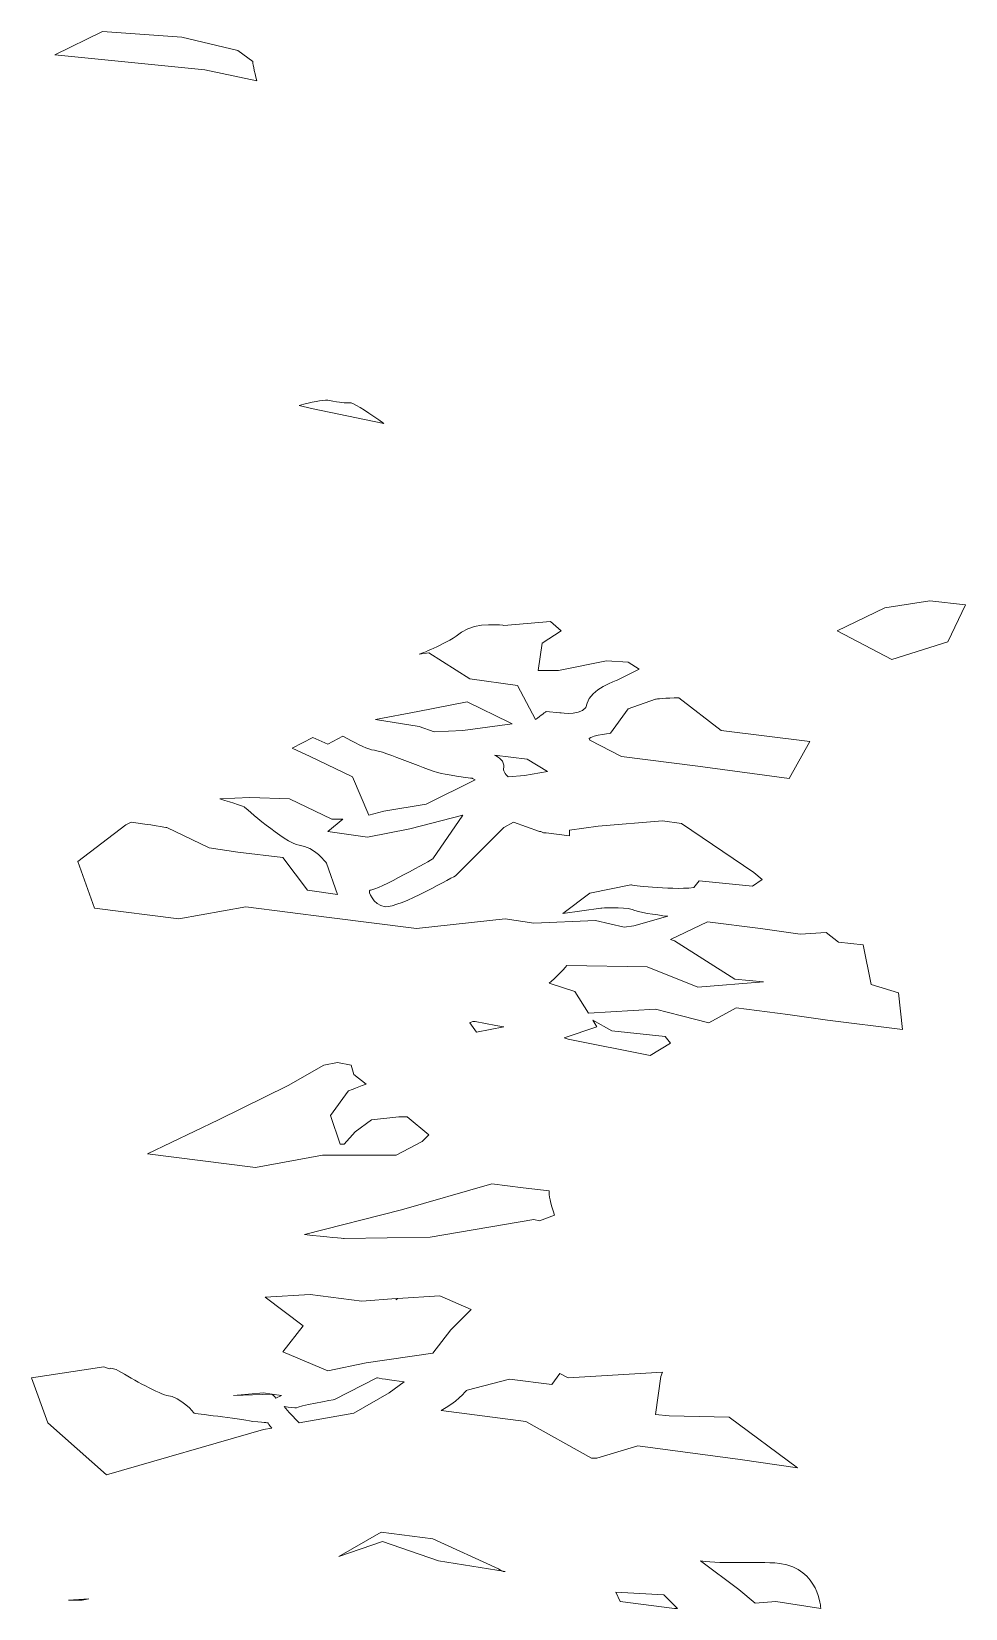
# Model space of a CAD drawing. Extents: x -2 to 9008, y -1000 to 0.
# Drawn here: x 2760.21 to 2767.05, y -689.46 to -677.91 of the extents above; entities that cross this region are included whole.
import ezdxf

# ---------------------------------------------------------------- set-up
doc = ezdxf.new("R2010")
doc.units = 0
doc.header["$MEASUREMENT"] = 0
doc.layers.add('Layer 1', color=7, linetype='Continuous')

# ---------------------------------------------------------------- blocks, each defined once
blk = doc.blocks.new('block 6')
at = {"layer": 'Layer 1', "lineweight": 0}
for points in [[(2766.11, -682.3), (2766.46, -682.13), (2766.79, -682.08), (2767.05, -682.11), (2766.92, -682.38), (2766.51, -682.51), (2766.11, -682.3)], [(2763.4, -682.82), (2763.71, -682.97), (2763.73, -682.98), (2763.37, -683.03), (2763.16, -683.04), (2763.05, -683), (2762.73, -682.95), (2763.04, -682.89), (2763.4, -682.82)], [(2764.32, -685.15), (2764.46, -685.23), (2764.85, -685.27), (2764.89, -685.32), (2764.74, -685.41), (2764.14, -685.29), (2764.11, -685.28), (2764.35, -685.2), (2764.32, -685.15)], [(2761.92, -687.18), (2762.25, -687.16), (2762.63, -687.21), (2762.88, -687.19), (2762.88, -687.2), (2762.89, -687.19), (2763.2, -687.17), (2763.43, -687.27), (2763.28, -687.42), (2763.15, -687.59), (2762.66, -687.66), (2762.38, -687.72), (2762.05, -687.58), (2762.2, -687.39), (2761.92, -687.18)], [(2760.63, -689.39), (2760.58, -689.4), (2760.48, -689.4), (2760.63, -689.39)], [(2764.94, -689.46), (2764.92, -689.46), (2764.52, -689.41), (2764.49, -689.34), (2764.84, -689.36), (2764.94, -689.46)]]:
    blk.add_lwpolyline(points, dxfattribs=at)
for points, knots in [([(2760.38, -678.08), (2760.38, -678.08), (2760.73, -677.91), (2760.73, -677.91), (2760.73, -677.91), (2761.31, -677.95), (2761.31, -677.95), (2761.31, -677.95), (2761.72, -678.05), (2761.72, -678.05), (2761.72, -678.05), (2761.83, -678.13), (2761.83, -678.13), (2761.83, -678.13), (2761.84, -678.2), (2761.86, -678.27), (2761.86, -678.27), (2761.48, -678.19), (2761.48, -678.19), (2761.48, -678.19), (2760.38, -678.08), (2760.38, -678.08)], [0, 0, 0, 0, 1, 1, 1, 2, 2, 2, 3, 3, 3, 4, 4, 4, 5, 5, 5, 6, 6, 6, 7, 7, 7, 7]), ([(2762.17, -680.65), (2762.26, -680.62), (2762.34, -680.61), (2762.38, -680.61), (2762.49, -680.63), (2762.49, -680.63), (2762.55, -680.63), (2762.59, -680.64), (2762.69, -680.71), (2762.79, -680.78), (2762.79, -680.78), (2762.26, -680.67), (2762.26, -680.67), (2762.26, -680.67), (2762.17, -680.65), (2762.17, -680.65)], [0, 0, 0, 0, 1, 1, 1, 2, 2, 2, 3, 3, 3, 4, 4, 4, 5, 5, 5, 5]), ([(2764.07, -682.59), (2764.07, -682.59), (2764.42, -682.52), (2764.42, -682.52), (2764.42, -682.52), (2764.58, -682.53), (2764.58, -682.53), (2764.58, -682.53), (2764.66, -682.58), (2764.66, -682.58), (2764.66, -682.58), (2764.5, -682.66), (2764.5, -682.66), (2764.5, -682.66), (2764.3, -682.73), (2764.28, -682.83), (2764.27, -682.93), (2764.08, -682.9), (2764.08, -682.9), (2764.08, -682.9), (2763.98, -682.89), (2763.98, -682.89), (2763.98, -682.89), (2763.94, -682.92), (2763.9, -682.95), (2763.9, -682.95), (2763.77, -682.7), (2763.77, -682.7), (2763.77, -682.7), (2763.42, -682.65), (2763.42, -682.65), (2763.42, -682.65), (2763.12, -682.46), (2763.12, -682.46), (2763.12, -682.46), (2763.05, -682.47), (2763.05, -682.47), (2763.08, -682.46), (2763.26, -682.39), (2763.36, -682.31), (2763.47, -682.23), (2763.67, -682.26), (2763.67, -682.26), (2763.67, -682.26), (2764.01, -682.23), (2764.01, -682.23), (2764.01, -682.23), (2764.09, -682.3), (2764.09, -682.3), (2764.09, -682.3), (2763.95, -682.39), (2763.95, -682.39), (2763.95, -682.39), (2763.92, -682.59), (2763.92, -682.59), (2763.92, -682.59), (2764.07, -682.59), (2764.07, -682.59)], [0, 0, 0, 0, 1, 1, 1, 2, 2, 2, 3, 3, 3, 4, 4, 4, 5, 5, 5, 6, 6, 6, 7, 7, 7, 8, 8, 8, 9, 9, 9, 10, 10, 10, 11, 11, 11, 12, 12, 12, 13, 13, 13, 14, 14, 14, 15, 15, 15, 16, 16, 16, 17, 17, 17, 18, 18, 18, 19, 19, 19, 19]), ([(2765.76, -683.38), (2765.76, -683.38), (2765.09, -683.29), (2765.09, -683.29), (2765.09, -683.29), (2764.53, -683.22), (2764.53, -683.22), (2764.53, -683.22), (2764.3, -683.1), (2764.3, -683.1), (2764.26, -683.07), (2764.45, -683.05), (2764.45, -683.05), (2764.45, -683.05), (2764.58, -682.87), (2764.58, -682.87), (2764.58, -682.87), (2764.78, -682.8), (2764.78, -682.8), (2764.78, -682.8), (2764.86, -682.79), (2764.95, -682.79), (2764.95, -682.79), (2765.26, -683.03), (2765.26, -683.03), (2765.26, -683.03), (2765.91, -683.11), (2765.91, -683.11), (2765.91, -683.11), (2765.76, -683.38), (2765.76, -683.38)], [0, 0, 0, 0, 1, 1, 1, 2, 2, 2, 3, 3, 3, 4, 4, 4, 5, 5, 5, 6, 6, 6, 7, 7, 7, 8, 8, 8, 9, 9, 9, 10, 10, 10, 10]), ([(2763.24, -683.35), (2763.36, -683.37), (2763.44, -683.38), (2763.44, -683.38), (2763.44, -683.38), (2763.46, -683.39), (2763.46, -683.39), (2763.46, -683.39), (2763.1, -683.57), (2763.1, -683.57), (2763.1, -683.57), (2762.79, -683.62), (2762.79, -683.62), (2762.79, -683.62), (2762.68, -683.65), (2762.68, -683.65), (2762.68, -683.65), (2762.56, -683.37), (2762.56, -683.37), (2762.56, -683.37), (2762.25, -683.22), (2762.25, -683.22), (2762.25, -683.22), (2762.12, -683.16), (2762.12, -683.16), (2762.12, -683.16), (2762.27, -683.08), (2762.27, -683.08), (2762.27, -683.08), (2762.38, -683.13), (2762.38, -683.13), (2762.38, -683.13), (2762.49, -683.07), (2762.49, -683.07), (2762.58, -683.12), (2762.65, -683.16), (2762.7, -683.17), (2762.81, -683.18), (2763.11, -683.33), (2763.24, -683.35)], [0, 0, 0, 0, 1, 1, 1, 2, 2, 2, 3, 3, 3, 4, 4, 4, 5, 5, 5, 6, 6, 6, 7, 7, 7, 8, 8, 8, 9, 9, 9, 10, 10, 10, 11, 11, 11, 12, 12, 12, 13, 13, 13, 13]), ([(2763.99, -683.33), (2763.99, -683.33), (2763.82, -683.36), (2763.82, -683.36), (2763.82, -683.36), (2763.7, -683.37), (2763.7, -683.37), (2763.68, -683.35), (2763.66, -683.32), (2763.67, -683.3), (2763.67, -683.25), (2763.64, -683.23), (2763.6, -683.21), (2763.6, -683.21), (2763.84, -683.24), (2763.84, -683.24), (2763.84, -683.24), (2763.99, -683.33), (2763.99, -683.33)], [0, 0, 0, 0, 1, 1, 1, 2, 2, 2, 3, 3, 3, 4, 4, 4, 5, 5, 5, 6, 6, 6, 6]), ([(2762.37, -684), (2762.37, -684), (2762.28, -683.88), (2762.17, -683.87), (2762.06, -683.85), (2761.77, -683.59), (2761.77, -683.59), (2761.77, -683.59), (2761.69, -683.56), (2761.59, -683.53), (2761.59, -683.53), (2761.81, -683.52), (2761.81, -683.52), (2761.81, -683.52), (2762.1, -683.53), (2762.1, -683.53), (2762.1, -683.53), (2762.41, -683.68), (2762.41, -683.68), (2762.41, -683.68), (2762.49, -683.68), (2762.49, -683.68), (2762.49, -683.68), (2762.38, -683.77), (2762.38, -683.77), (2762.38, -683.77), (2762.67, -683.81), (2762.67, -683.81), (2762.67, -683.81), (2762.98, -683.75), (2762.98, -683.75), (2762.98, -683.75), (2763.37, -683.65), (2763.37, -683.65), (2763.37, -683.65), (2763.15, -683.97), (2763.15, -683.97), (2763.15, -683.97), (2762.74, -684.2), (2762.69, -684.2), (2762.67, -684.2), (2762.71, -684.31), (2762.8, -684.32), (2762.9, -684.33), (2763.32, -684.09), (2763.32, -684.09), (2763.32, -684.09), (2763.67, -683.74), (2763.67, -683.74), (2763.67, -683.74), (2763.74, -683.7), (2763.74, -683.7), (2763.74, -683.7), (2763.93, -683.77), (2763.93, -683.77), (2763.93, -683.77), (2763.94, -683.77), (2763.94, -683.77), (2763.94, -683.77), (2763.96, -683.78), (2763.96, -683.78), (2763.96, -683.78), (2763.98, -683.78), (2763.98, -683.78), (2763.98, -683.78), (2764.15, -683.8), (2764.15, -683.8), (2764.15, -683.8), (2764.15, -683.76), (2764.15, -683.76), (2764.15, -683.76), (2764.36, -683.73), (2764.36, -683.73), (2764.36, -683.73), (2764.83, -683.69), (2764.83, -683.69), (2764.83, -683.69), (2764.97, -683.71), (2764.97, -683.71), (2764.97, -683.71), (2765.5, -684.07), (2765.5, -684.07), (2765.5, -684.07), (2765.56, -684.12), (2765.56, -684.12), (2765.56, -684.12), (2765.49, -684.17), (2765.49, -684.17), (2765.49, -684.17), (2765.1, -684.13), (2765.1, -684.13), (2765.1, -684.13), (2765.06, -684.18), (2765.06, -684.18), (2764.87, -684.2), (2764.6, -684.16), (2764.6, -684.16), (2764.6, -684.16), (2764.3, -684.22), (2764.3, -684.22), (2764.3, -684.22), (2764.1, -684.37), (2764.1, -684.37), (2764.1, -684.37), (2764.38, -684.33), (2764.38, -684.33), (2764.38, -684.33), (2764.54, -684.32), (2764.61, -684.34), (2764.65, -684.36), (2764.78, -684.38), (2764.87, -684.39), (2764.87, -684.39), (2764.62, -684.46), (2764.62, -684.46), (2764.62, -684.46), (2764.55, -684.47), (2764.55, -684.47), (2764.55, -684.47), (2764.34, -684.42), (2764.34, -684.42), (2764.34, -684.42), (2763.89, -684.44), (2763.89, -684.44), (2763.89, -684.44), (2763.68, -684.41), (2763.68, -684.41), (2763.68, -684.41), (2763.03, -684.48), (2763.03, -684.48), (2763.03, -684.48), (2762.39, -684.4), (2762.39, -684.4), (2762.39, -684.4), (2761.78, -684.32), (2761.78, -684.32), (2761.78, -684.32), (2761.29, -684.41), (2761.29, -684.41), (2761.29, -684.41), (2760.67, -684.33), (2760.67, -684.33), (2760.67, -684.33), (2760.55, -683.99), (2760.55, -683.99), (2760.55, -683.99), (2760.9, -683.72), (2760.9, -683.72), (2760.9, -683.72), (2760.94, -683.7), (2760.94, -683.7), (2761.08, -683.72), (2761.2, -683.74), (2761.2, -683.74), (2761.2, -683.74), (2761.51, -683.89), (2761.51, -683.89), (2761.51, -683.89), (2761.72, -683.92), (2761.72, -683.92), (2761.72, -683.92), (2762.05, -683.96), (2762.05, -683.96), (2762.05, -683.96), (2762.23, -684.2), (2762.23, -684.2), (2762.23, -684.2), (2762.45, -684.23), (2762.45, -684.23), (2762.45, -684.23), (2762.37, -684), (2762.37, -684)], [0, 0, 0, 0, 1, 1, 1, 2, 2, 2, 3, 3, 3, 4, 4, 4, 5, 5, 5, 6, 6, 6, 7, 7, 7, 8, 8, 8, 9, 9, 9, 10, 10, 10, 11, 11, 11, 12, 12, 12, 13, 13, 13, 14, 14, 14, 15, 15, 15, 16, 16, 16, 17, 17, 17, 18, 18, 18, 19, 19, 19, 20, 20, 20, 21, 21, 21, 22, 22, 22, 23, 23, 23, 24, 24, 24, 25, 25, 25, 26, 26, 26, 27, 27, 27, 28, 28, 28, 29, 29, 29, 30, 30, 30, 31, 31, 31, 32, 32, 32, 33, 33, 33, 34, 34, 34, 35, 35, 35, 36, 36, 36, 37, 37, 37, 38, 38, 38, 39, 39, 39, 40, 40, 40, 41, 41, 41, 42, 42, 42, 43, 43, 43, 44, 44, 44, 45, 45, 45, 46, 46, 46, 47, 47, 47, 48, 48, 48, 49, 49, 49, 50, 50, 50, 51, 51, 51, 52, 52, 52, 53, 53, 53, 54, 54, 54, 55, 55, 55, 56, 56, 56, 57, 57, 57, 57]), ([(2766.12, -684.58), (2766.12, -684.58), (2766.3, -684.6), (2766.3, -684.6), (2766.3, -684.6), (2766.36, -684.89), (2766.36, -684.89), (2766.36, -684.89), (2766.56, -684.95), (2766.56, -684.95), (2766.56, -684.95), (2766.59, -685.22), (2766.59, -685.22), (2766.59, -685.22), (2766.04, -685.15), (2766.04, -685.15), (2766.04, -685.15), (2765.75, -685.11), (2765.75, -685.11), (2765.75, -685.11), (2765.37, -685.06), (2765.37, -685.06), (2765.37, -685.06), (2765.17, -685.17), (2765.17, -685.17), (2765.17, -685.17), (2764.97, -685.12), (2764.97, -685.12), (2764.97, -685.12), (2764.78, -685.07), (2764.78, -685.07), (2764.78, -685.07), (2764.29, -685.1), (2764.29, -685.1), (2764.29, -685.1), (2764.19, -684.94), (2764.19, -684.94), (2764.19, -684.94), (2764, -684.88), (2764, -684.88), (2764.05, -684.84), (2764.1, -684.79), (2764.13, -684.75), (2764.13, -684.75), (2764.72, -684.76), (2764.72, -684.76), (2764.72, -684.76), (2765.09, -684.91), (2765.09, -684.91), (2765.09, -684.91), (2765.57, -684.87), (2765.57, -684.87), (2765.57, -684.87), (2765.36, -684.85), (2765.36, -684.85), (2765.36, -684.85), (2764.92, -684.57), (2764.92, -684.57), (2764.92, -684.57), (2764.89, -684.56), (2764.89, -684.56), (2764.89, -684.56), (2765.16, -684.43), (2765.16, -684.43), (2765.16, -684.43), (2765.55, -684.48), (2765.55, -684.48), (2765.55, -684.48), (2765.84, -684.52), (2765.84, -684.52), (2765.84, -684.52), (2766.03, -684.51), (2766.03, -684.51), (2766.03, -684.51), (2766.12, -684.58), (2766.12, -684.58)], [0, 0, 0, 0, 1, 1, 1, 2, 2, 2, 3, 3, 3, 4, 4, 4, 5, 5, 5, 6, 6, 6, 7, 7, 7, 8, 8, 8, 9, 9, 9, 10, 10, 10, 11, 11, 11, 12, 12, 12, 13, 13, 13, 14, 14, 14, 15, 15, 15, 16, 16, 16, 17, 17, 17, 18, 18, 18, 19, 19, 19, 20, 20, 20, 21, 21, 21, 22, 22, 22, 23, 23, 23, 24, 24, 24, 25, 25, 25, 25]), ([(2763.42, -685.17), (2763.42, -685.17), (2763.43, -685.16), (2763.46, -685.16), (2763.46, -685.16), (2763.61, -685.19), (2763.61, -685.19), (2763.61, -685.19), (2763.67, -685.2), (2763.67, -685.2), (2763.67, -685.2), (2763.47, -685.24), (2763.47, -685.24), (2763.47, -685.24), (2763.42, -685.17), (2763.42, -685.17)], [0, 0, 0, 0, 1, 1, 1, 2, 2, 2, 3, 3, 3, 4, 4, 4, 5, 5, 5, 5]), ([(2762.47, -686.06), (2762.47, -686.06), (2762.5, -686.06), (2762.5, -686.06), (2762.5, -686.06), (2762.58, -685.97), (2762.58, -685.97), (2762.58, -685.97), (2762.7, -685.88), (2762.7, -685.88), (2762.7, -685.88), (2762.9, -685.86), (2762.9, -685.86), (2762.9, -685.86), (2762.96, -685.86), (2762.96, -685.86), (2762.96, -685.86), (2763.12, -685.99), (2763.12, -685.99), (2763.12, -685.99), (2763.07, -686.04), (2763.07, -686.04), (2763.07, -686.04), (2762.88, -686.14), (2762.88, -686.14), (2762.88, -686.14), (2762.34, -686.14), (2762.34, -686.14), (2762.34, -686.14), (2761.85, -686.23), (2761.85, -686.23), (2761.85, -686.23), (2761.06, -686.13), (2761.06, -686.13), (2761.06, -686.13), (2761.58, -685.88), (2761.58, -685.88), (2761.58, -685.88), (2762.09, -685.63), (2762.09, -685.63), (2762.09, -685.63), (2762.35, -685.48), (2762.35, -685.48), (2762.35, -685.48), (2762.45, -685.46), (2762.45, -685.46), (2762.45, -685.46), (2762.55, -685.48), (2762.55, -685.48), (2762.55, -685.48), (2762.57, -685.55), (2762.57, -685.55), (2762.57, -685.55), (2762.66, -685.62), (2762.66, -685.62), (2762.58, -685.65), (2762.53, -685.67), (2762.53, -685.67), (2762.53, -685.67), (2762.4, -685.85), (2762.4, -685.85), (2762.4, -685.85), (2762.47, -686.06), (2762.47, -686.06)], [0, 0, 0, 0, 1, 1, 1, 2, 2, 2, 3, 3, 3, 4, 4, 4, 5, 5, 5, 6, 6, 6, 7, 7, 7, 8, 8, 8, 9, 9, 9, 10, 10, 10, 11, 11, 11, 12, 12, 12, 13, 13, 13, 14, 14, 14, 15, 15, 15, 16, 16, 16, 17, 17, 17, 18, 18, 18, 19, 19, 19, 20, 20, 20, 21, 21, 21, 21]), ([(2763.58, -686.35), (2763.58, -686.35), (2763.81, -686.38), (2763.81, -686.38), (2763.81, -686.38), (2764, -686.4), (2764, -686.4), (2764, -686.43), (2764.01, -686.49), (2764.04, -686.58), (2764.04, -686.58), (2763.93, -686.62), (2763.93, -686.62), (2763.93, -686.62), (2763.89, -686.61), (2763.89, -686.61), (2763.89, -686.61), (2763.13, -686.74), (2763.13, -686.74), (2763.13, -686.74), (2762.5, -686.75), (2762.5, -686.75), (2762.5, -686.75), (2762.37, -686.74), (2762.21, -686.72), (2762.21, -686.72), (2762.92, -686.54), (2762.92, -686.54), (2762.92, -686.54), (2763.58, -686.35), (2763.58, -686.35)], [0, 0, 0, 0, 1, 1, 1, 2, 2, 2, 3, 3, 3, 4, 4, 4, 5, 5, 5, 6, 6, 6, 7, 7, 7, 8, 8, 8, 9, 9, 9, 10, 10, 10, 10]), ([(2760.74, -687.69), (2760.77, -687.7), (2760.78, -687.71), (2760.79, -687.7), (2760.79, -687.7), (2760.83, -687.71), (2760.83, -687.71), (2760.92, -687.76), (2761.12, -687.88), (2761.2, -687.9), (2761.31, -687.91), (2761.4, -688.03), (2761.4, -688.03), (2761.4, -688.03), (2761.72, -688.07), (2761.83, -688.09), (2761.94, -688.1), (2761.94, -688.1), (2761.94, -688.1), (2761.94, -688.1), (2761.95, -688.12), (2761.97, -688.14), (2761.97, -688.14), (2761.91, -688.15), (2761.91, -688.15), (2761.91, -688.15), (2760.76, -688.48), (2760.76, -688.48), (2760.76, -688.48), (2760.33, -688.1), (2760.33, -688.1), (2760.33, -688.1), (2760.21, -687.77), (2760.21, -687.77), (2760.21, -687.77), (2760.74, -687.69), (2760.74, -687.69)], [0, 0, 0, 0, 1, 1, 1, 2, 2, 2, 3, 3, 3, 4, 4, 4, 5, 5, 5, 6, 6, 6, 7, 7, 7, 8, 8, 8, 9, 9, 9, 10, 10, 10, 11, 11, 11, 12, 12, 12, 12]), ([(2762.15, -687.99), (2762.15, -687.98), (2762.43, -687.93), (2762.43, -687.93), (2762.43, -687.93), (2762.74, -687.77), (2762.74, -687.77), (2762.74, -687.77), (2762.84, -687.79), (2762.94, -687.8), (2762.94, -687.8), (2762.83, -687.88), (2762.83, -687.88), (2762.83, -687.88), (2762.57, -688.03), (2762.57, -688.03), (2762.57, -688.03), (2762.17, -688.1), (2762.17, -688.1), (2762.13, -688.06), (2762.09, -688.02), (2762.06, -687.98), (2762.1, -687.99), (2762.14, -687.99), (2762.15, -687.99)], [0, 0, 0, 0, 1, 1, 1, 2, 2, 2, 3, 3, 3, 4, 4, 4, 5, 5, 5, 6, 6, 6, 7, 7, 7, 8, 8, 8, 8]), ([(2764.65, -688.27), (2764.65, -688.27), (2764.35, -688.36), (2764.35, -688.36), (2764.35, -688.36), (2764.31, -688.36), (2764.31, -688.36), (2764.31, -688.36), (2763.83, -688.09), (2763.83, -688.09), (2763.83, -688.09), (2763.21, -688.01), (2763.21, -688.01), (2763.31, -687.96), (2763.4, -687.86), (2763.4, -687.86), (2763.4, -687.86), (2763.71, -687.78), (2763.71, -687.78), (2763.71, -687.78), (2764.02, -687.82), (2764.02, -687.82), (2764.02, -687.82), (2764.08, -687.74), (2764.08, -687.74), (2764.08, -687.74), (2764.14, -687.77), (2764.14, -687.77), (2764.14, -687.77), (2764.83, -687.73), (2764.83, -687.73), (2764.83, -687.73), (2764.82, -687.76), (2764.82, -687.76), (2764.82, -687.76), (2764.78, -688.04), (2764.78, -688.04), (2764.78, -688.04), (2764.88, -688.05), (2764.88, -688.05), (2764.88, -688.05), (2765.32, -688.06), (2765.32, -688.06), (2765.32, -688.06), (2765.82, -688.43), (2765.82, -688.43), (2765.82, -688.43), (2765.4, -688.37), (2765.4, -688.37), (2765.4, -688.37), (2764.65, -688.27), (2764.65, -688.27)], [0, 0, 0, 0, 1, 1, 1, 2, 2, 2, 3, 3, 3, 4, 4, 4, 5, 5, 5, 6, 6, 6, 7, 7, 7, 8, 8, 8, 9, 9, 9, 10, 10, 10, 11, 11, 11, 12, 12, 12, 13, 13, 13, 14, 14, 14, 15, 15, 15, 16, 16, 16, 17, 17, 17, 17]), ([(2761.91, -687.88), (2761.91, -687.88), (2761.97, -687.89), (2761.97, -687.89), (2761.97, -687.89), (2762.04, -687.9), (2762.04, -687.9), (2762.04, -687.9), (2762, -687.92), (2762, -687.92), (2761.99, -687.91), (2761.97, -687.89), (2761.97, -687.89), (2761.97, -687.89), (2761.69, -687.9), (2761.69, -687.9), (2761.69, -687.9), (2761.91, -687.88), (2761.91, -687.88)], [0, 0, 0, 0, 1, 1, 1, 2, 2, 2, 3, 3, 3, 4, 4, 4, 5, 5, 5, 6, 6, 6, 6]), ([(2762.77, -688.9), (2762.77, -688.9), (2763.15, -688.95), (2763.15, -688.95), (2763.15, -688.95), (2763.63, -689.17), (2763.63, -689.17), (2763.64, -689.18), (2763.66, -689.19), (2763.68, -689.19), (2763.68, -689.19), (2763.19, -689.11), (2763.19, -689.11), (2763.19, -689.11), (2762.78, -688.97), (2762.78, -688.97), (2762.78, -688.97), (2762.46, -689.08), (2762.46, -689.08), (2762.46, -689.08), (2762.77, -688.9), (2762.77, -688.9)], [0, 0, 0, 0, 1, 1, 1, 2, 2, 2, 3, 3, 3, 4, 4, 4, 5, 5, 5, 6, 6, 6, 7, 7, 7, 7]), ([(2765.69, -689.13), (2765.98, -689.17), (2765.99, -689.46), (2765.99, -689.46), (2765.99, -689.46), (2765.66, -689.41), (2765.66, -689.41), (2765.66, -689.41), (2765.51, -689.42), (2765.51, -689.42), (2765.51, -689.42), (2765.39, -689.32), (2765.39, -689.32), (2765.39, -689.32), (2765.11, -689.11), (2765.11, -689.11), (2765.29, -689.14), (2765.5, -689.11), (2765.69, -689.13)], [0, 0, 0, 0, 1, 1, 1, 2, 2, 2, 3, 3, 3, 4, 4, 4, 5, 5, 5, 6, 6, 6, 6])]:
    blk.add_open_spline(points, degree=3, knots=knots, dxfattribs=at)
blk = doc.blocks.new('block 5')
at = {"layer": 'Layer 1'}
blk.add_blockref('block 6', (0, 0), dxfattribs=at)

msp = doc.modelspace()

# ---------------------------------------------------------------- block references
at = {"layer": 'Layer 1'}
msp.add_blockref('block 5', (0, 0), dxfattribs=at)

doc.saveas('drawing.dxf')
